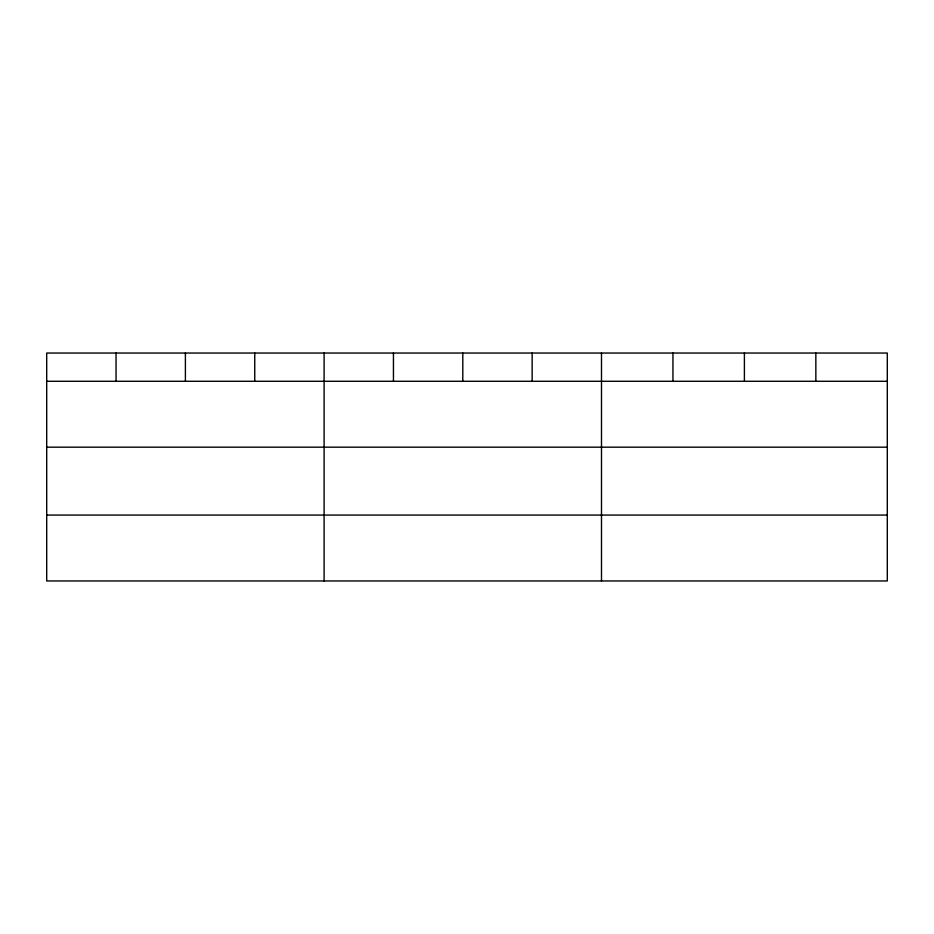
<?xml version="1.0" encoding="UTF-8"?>
<svg xmlns="http://www.w3.org/2000/svg" width="934" height="934" viewBox="0 0 934 934"><rect width="100%" height="100%" fill="white"/><g stroke="black" fill="none" stroke-linecap="round" stroke-linejoin="round"><path stroke-width="1.4" d="M887.3 447.176L887.3 353.04L46.7 353.04L46.7 580.96L887.3 580.96L887.3 447.176L46.7 447.176M46.7 381.282L887.3 381.282M46.7 515.066L887.3 515.066M815.849 353.04L815.849 381.282M744.398 353.04L744.398 381.282M672.947 353.04L672.947 381.282M601.496 353.04L601.496 580.96M532.147 353.04L532.147 381.282M462.797 353.04L462.797 381.282M393.447 353.04L393.447 381.282M324.098 353.04L324.098 580.96M254.748 353.04L254.748 381.282M185.399 353.04L185.399 381.282M116.05 353.04L116.05 381.282"/></g></svg>
